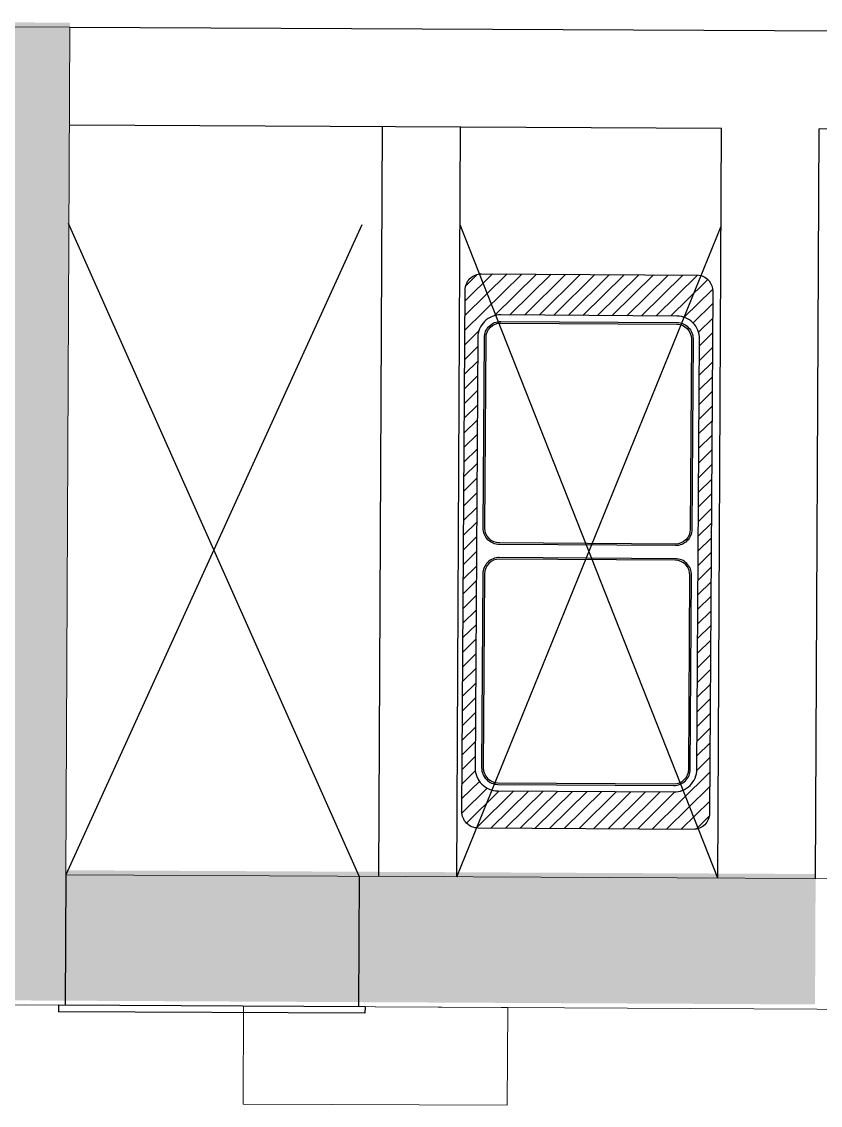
# Model space of a CAD drawing. Header units: centimetres. Extents: x 139057 to 200038, y 34824 to 80516.
# Drawn here: x 176541 to 176663.4, y 52697.6 to 52863.8 of the extents above; entities that cross this region are included whole.
import ezdxf

# ---------------------------------------------------------------- set-up
doc = ezdxf.new("R2010")
doc.units = ezdxf.units.CM
doc.header["$LTSCALE"] = 100
doc.linetypes.add('FLPL-C-P1$0$HIDDEN2', pattern=[4.7625, 3.175, -1.5875])
doc.layers.get('0').update_dxf_attribs({"lineweight": 0})
doc.layers.add('410_STRUTTURE_001-AM_0', color=7, linetype='Continuous', lineweight=0)
doc.layers.add('441_SERRAMENTI_001-AM_0', color=1, linetype='Continuous', lineweight=0)
for name, color, linetype in [('_retini_strutture', 7, 'Continuous'), ('A-GRAFICA', 253, 'Continuous'), ('A-MCLS3-15', 50, 'Continuous'), ('A-MCLS4-12', 61, 'Continuous'), ('FLPL-C-P1$0$A-BYND', 7, 'Continuous')]:
    doc.layers.add(name, color=color, linetype=linetype)
doc.layers.add('A-REI-SHUNT', color=7, linetype='Continuous', true_color=0xf70000)

# ---------------------------------------------------------------- blocks, each defined once
blk = doc.blocks.new('SHUNT 38x85')
h = blk.add_hatch()
h.set_pattern_fill('ANSI31', color=253, scale=5, angle=-66.1624, style=0)
h.set_pattern_definition([(225, (-1274575.84, 39717847.363), (-11.2253202, 11.2253201), [])])
edge = h.paths.add_edge_path(flags=16)
edge.add_line((-1276694.6, 39623406.5), (-1276424.6, 39623406.5))
edge.add_arc((-1276424.6, 39623441.5), 35, 270, 360)
edge.add_line((-1276389.6, 39623441.5), (-1276389.6, 39624101.5))
edge.add_arc((-1276424.6, 39624101.5), 35, 0, 90)
edge.add_line((-1276424.6, 39624136.5), (-1276694.6, 39624136.5))
edge.add_arc((-1276694.6, 39624101.5), 35, 90, 180)
edge.add_line((-1276729.6, 39624101.5), (-1276729.6, 39623441.5))
edge.add_arc((-1276694.6, 39623441.5), 35, 180, 270)
edge = h.paths.add_edge_path()
edge.add_line((-1276394.6, 39623343.7), (-1276728.5, 39623343.7))
edge.add_arc((-1276723.9, 39623368.9), 25.7, 180.6406, 259.7775, ccw=False)
edge.add_line((-1276749.6, 39623368.7), (-1276749.6, 39624168.7))
edge.add_arc((-1276724.6, 39624168.7), 25, 90, 180, ccw=False)
edge.add_line((-1276724.6, 39624193.7), (-1276394.6, 39624193.7))
edge.add_arc((-1276394.6, 39624168.7), 25, 0, 90, ccw=False)
edge.add_line((-1276369.6, 39624168.7), (-1276369.6, 39623368.7))
edge.add_arc((-1276394.6, 39623368.7), 25, 270, 360, ccw=False)
for points in [[(-1276394.6, 39623343.7), (-1276728.5, 39623343.7, -0.359711), (-1276749.6, 39623368.7), (-1276749.6, 39624168.7, -0.414214), (-1276724.6, 39624193.7), (-1276394.6, 39624193.7, -0.414214), (-1276369.6, 39624168.7), (-1276369.6, 39623368.7, -0.414214)], [(-1276694.6, 39623406.5), (-1276424.6, 39623406.5, 0.414214), (-1276389.6, 39623441.5), (-1276389.6, 39624101.5, 0.414214), (-1276424.6, 39624136.5), (-1276694.6, 39624136.5, 0.414214), (-1276729.6, 39624101.5), (-1276729.6, 39623441.5, 0.414214)], [(-1276424.6, 39624126.5), (-1276694.6, 39624126.5, 0.414214), (-1276719.6, 39624101.5), (-1276719.6, 39623803.7, 0.414214), (-1276694.6, 39623778.7), (-1276424.6, 39623778.7, 0.414214), (-1276399.6, 39623803.7), (-1276399.6, 39624101.5, 0.414214)], [(-1276424.6, 39624124), (-1276694.6, 39624124, 0.414214), (-1276717.1, 39624101.5), (-1276717.1, 39623803.7, 0.414214), (-1276694.6, 39623781.2), (-1276424.6, 39623781.2, 0.414214), (-1276402.1, 39623803.7), (-1276402.1, 39624101.5, 0.414214)], [(-1276424.6, 39623416.5), (-1276694.6, 39623416.5, -0.414214), (-1276719.6, 39623441.5), (-1276719.6, 39623733.7, -0.414214), (-1276694.6, 39623758.7), (-1276424.6, 39623758.7, -0.414214), (-1276399.6, 39623733.7), (-1276399.6, 39623441.5, -0.414214)], [(-1276424.6, 39623419), (-1276694.6, 39623419, -0.414214), (-1276717.1, 39623441.5), (-1276717.1, 39623733.7, -0.414214), (-1276694.6, 39623756.2), (-1276424.6, 39623756.2, -0.414214), (-1276402.1, 39623733.7), (-1276402.1, 39623441.5, -0.414214)]]:
    blk.add_lwpolyline(points, format="xyb", close=True)

msp = doc.modelspace()

# ---------------------------------------------------------------- hatches: boundary and pattern name
at = {"layer": '_retini_strutture'}
msp.add_hatch(color=256, dxfattribs=at).paths.add_polyline_path([(176517.63, 52713.83), (176662.63, 52713.1), (176662.72, 52733.1), (176547.73, 52733.68), (176548.37, 52863.67), (176518.37, 52863.82)])

# ---------------------------------------------------------------- linework, layer by layer
at = {"layer": '410_STRUTTURE_001-AM_0', "elevation": 0}
msp.add_lwpolyline([(176672.71, 52732.34), (176672.61, 52712.34), (176517.61, 52713.12), (176518.36, 52863.12), (176548.36, 52862.97), (176547.71, 52732.97)], close=True, dxfattribs=at)
at = {"layer": '441_SERRAMENTI_001-AM_0', "elevation": 0}
msp.add_lwpolyline([(176574.99, 52712.83), (176615.49, 52712.63), (176615.41, 52697.63), (176574.91, 52697.83)], close=True, dxfattribs=at)
at = {"layer": 'A-GRAFICA'}
for p, q in [((176593.14, 52832.67, 0), (176547.71, 52732.97, 0)), ((176592.71, 52732.75, 0), (176548.14, 52832.89, 0)), ((176607.71, 52732.67, 0), (176648.21, 52832.47, 0)), ((176647.7, 52732.47, 0), (176608.21, 52832.67, 0))]:
    msp.add_line(p, q, dxfattribs=at)
at = {"layer": 'A-MCLS3-15', "ltscale": 5}
for p, q in [((176841.36, 52861.48, 0), (176548.36, 52862.95, 0)), ((176648.28, 52847.45, 0), (176548.29, 52847.95, 0)), ((176647.71, 52732.47, 0), (176648.28, 52847.45, 0)), ((176662.71, 52732.39, 0), (176663.28, 52847.37, 0)), ((176841.28, 52846.48, 0), (176663.28, 52847.37, 0))]:
    msp.add_line(p, q, dxfattribs=at)
at = {"layer": 'A-MCLS4-12', "ltscale": 5}
for p, q in [((176595.71, 52732.73, 0), (176596.28, 52847.71, 0)), ((176607.71, 52732.67, 0), (176608.28, 52847.65, 0))]:
    msp.add_line(p, q, dxfattribs=at)
at = {"layer": 'FLPL-C-P1$0$A-BYND', "linetype": 'FLPL-C-P1$0$HIDDEN2'}
for p, q in [((176547.71, 52732.97, 0), (176547.61, 52712.97, 0)), ((176547.71, 52732.97, 0), (176547.61, 52712.97, 0)), ((176592.71, 52732.75, 0), (176592.61, 52712.75, 0)), ((176592.71, 52732.75, 0), (176592.61, 52712.75, 0)), ((176592.71, 52732.75, 0), (176592.61, 52712.75, 0)), ((176546.61, 52712.98, 0), (176546.6, 52711.98, 0)), ((176546.61, 52712.98, 0), (176546.6, 52711.98, 0))]:
    msp.add_line(p, q, dxfattribs=at)
at = {"layer": 'FLPL-C-P1$0$A-BYND'}
for p, q in [((176593.61, 52712.74, 0), (176546.61, 52712.98, 0)), ((176593.61, 52712.74, 0), (176546.61, 52712.98, 0)), ((176593.61, 52712.74, 0), (176546.61, 52712.98, 0)), ((176593.61, 52712.74, 0), (176593.6, 52711.74, 0)), ((176593.61, 52712.74, 0), (176593.6, 52711.74, 0)), ((176593.6, 52711.74, 0), (176546.6, 52711.98, 0)), ((176593.6, 52711.74, 0), (176546.6, 52711.98, 0)), ((176593.6, 52711.74, 0), (176546.6, 52711.98, 0))]:
    msp.add_line(p, q, dxfattribs=at)

# ---------------------------------------------------------------- block references
at = {"layer": 'A-REI-SHUNT', "xscale": 0.1, "yscale": 0.1, "zscale": 0.1, "rotation": 179.6379890750945}
msp.add_blockref('SHUNT 38x85', (74009.55, 4015886.89, 0), dxfattribs=at)

doc.saveas('drawing.dxf')
